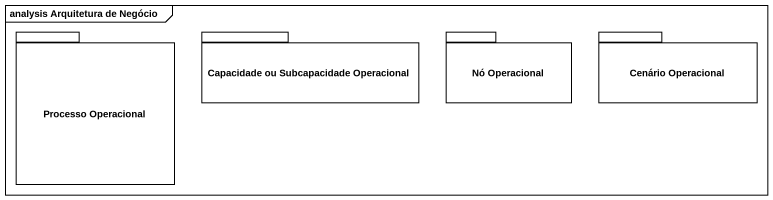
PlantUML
@startuml
mainframe analysis Arquitetura de Negócio
package "Processo Operacional" as Processo_Operacional {
}
package "Capacidade ou Subcapacidade Operacional" as Capacidade_ou_Subcapacidade {
}
package "Nó Operacional" as Nó_Operacional {
}
package "Cenário Operacional" as Cenário_Operacional {
}
@enduml
